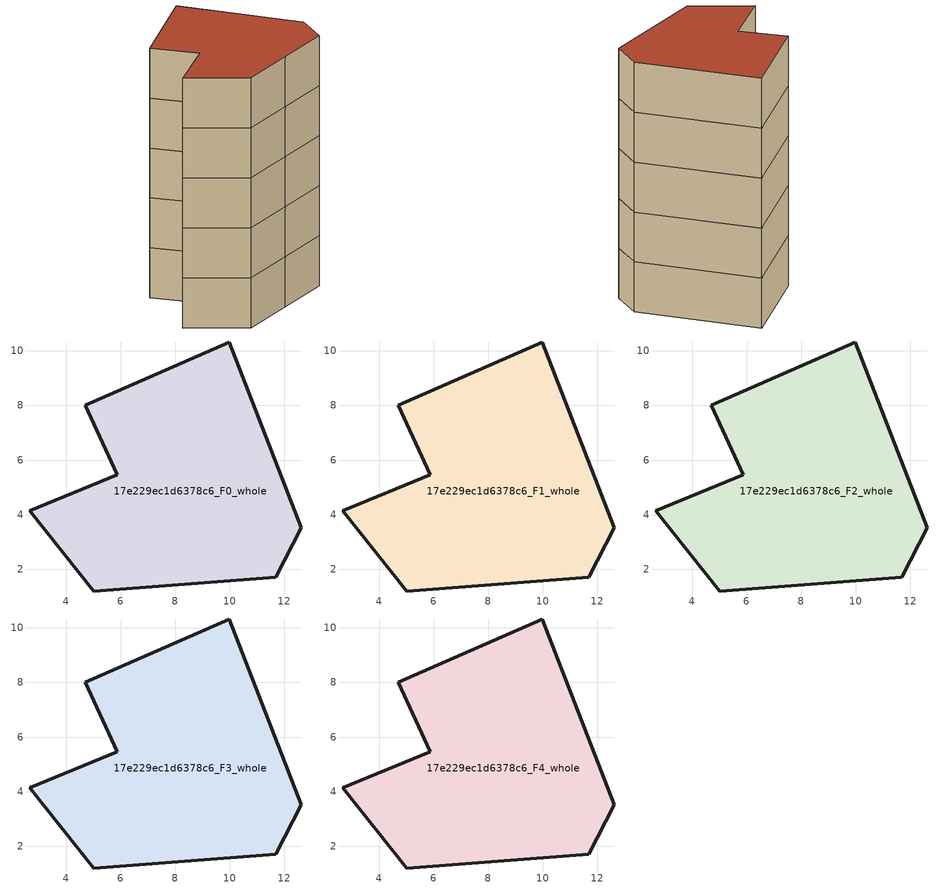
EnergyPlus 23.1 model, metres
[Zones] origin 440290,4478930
17e229ec1d6378c6_F0_whole
 floor ground (EU_floor_Construction): 9.98,10.33 12.62,3.51 11.68,1.71 8.35,1.45 5.02,1.2 2.67,4.15 5.87,5.45 4.7,8.02 z0
 wall outside (EU_wall_Construction): 5.02,1.2 8.35,1.45 11.68,1.71 12.62,3.51 9.98,10.33 4.7,8.02 5.87,5.45 2.67,4.15 5.02,1.2 z0:3
17e229ec1d6378c6_F1_whole
 floor to 17e229ec1d6378c6_F0_whole (EU_floor_Construction): 9.98,10.33 12.62,3.51 11.68,1.71 8.35,1.45 5.02,1.2 2.67,4.15 5.87,5.45 4.7,8.02 z3
 wall outside (EU_wall_Construction): 5.02,1.2 8.35,1.45 11.68,1.71 12.62,3.51 9.98,10.33 4.7,8.02 5.87,5.45 2.67,4.15 5.02,1.2 z3:6
17e229ec1d6378c6_F2_whole
 floor to 17e229ec1d6378c6_F1_whole (EU_floor_Construction): 9.98,10.33 12.62,3.51 11.68,1.71 8.35,1.45 5.02,1.2 2.67,4.15 5.87,5.45 4.7,8.02 z6
 wall outside (EU_wall_Construction): 5.02,1.2 8.35,1.45 11.68,1.71 12.62,3.51 9.98,10.33 4.7,8.02 5.87,5.45 2.67,4.15 5.02,1.2 z6:9
17e229ec1d6378c6_F3_whole
 floor to 17e229ec1d6378c6_F2_whole (EU_floor_Construction): 9.98,10.33 12.62,3.51 11.68,1.71 8.35,1.45 5.02,1.2 2.67,4.15 5.87,5.45 4.7,8.02 z9
 wall outside (EU_wall_Construction): 5.02,1.2 8.35,1.45 11.68,1.71 12.62,3.51 9.98,10.33 4.7,8.02 5.87,5.45 2.67,4.15 5.02,1.2 z9:12
17e229ec1d6378c6_F4_whole
 floor to 17e229ec1d6378c6_F3_whole (EU_floor_Construction): 9.98,10.33 12.62,3.51 11.68,1.71 8.35,1.45 5.02,1.2 2.67,4.15 5.87,5.45 4.7,8.02 z12
 wall outside (EU_wall_Construction): 5.02,1.2 8.35,1.45 11.68,1.71 12.62,3.51 9.98,10.33 4.7,8.02 5.87,5.45 2.67,4.15 5.02,1.2 z12:15
 roof outside (EU_roof_Construction): 11.68,1.71 12.62,3.51 9.98,10.33 4.7,8.02 5.87,5.45 2.67,4.15 5.02,1.2 8.35,1.45 z15
[Building]
EU S2 Campaign: North Axis=0; Terrain=City; Solar Distribution=FullExterior
[Site:Location]
Madrid: Latitude=40.5; Longitude=-3.5; Time Zone=1; Elevation=609
[SizingPeriod:WeatherFileDays]
AnnualSizingPeriod: Begin Month=1; Begin Day of Month=1; End Month=12; End Day of Month=31; Day of Week for Start Day=Monday; Use Weather File Daylight Saving Period=No; Use Weather File Rain and Snow Indicators=No
[MATERIAL]
EU_InternalMass_Material: Roughness=MediumRough; Thickness=0.1; Conductivity=1; Density=1800; Specific Heat=900; Thermal Absorptance=0.9; Solar Absorptance=0.7; Visible Absorptance=0.7
[MATERIAL:NOMASS] Roughness=MediumRough; Thermal Absorptance=0.9; Solar Absorptance=0.7; Visible Absorptance=0.7
Name | Thermal Resistance
EU_wall_NoMass | 0.609216
EU_roof_NoMass | 0.513268
EU_floor_NoMass | 0.568163
[CONSTRUCTION]
EU_wall_Construction: EU_wall_NoMass
EU_roof_Construction: EU_roof_NoMass
EU_floor_Construction: EU_floor_NoMass
EU_InternalMass_Construction: EU_InternalMass_Material
[ZONE] Type=1; Multiplier=1; Ceiling Height=autocalculate; Floor Area=autocalculate; Part of Total Floor Area=Yes
Name | Volume
17e229ec1d6378c6_F0_whole | 167.301
17e229ec1d6378c6_F1_whole; 17e229ec1d6378c6_F2_whole; 17e229ec1d6378c6_F3_whole; 17e229ec1d6378c6_F4_whole | 167.3
[INTERNALMASS] Construction=EU_InternalMass_Construction; Surface Area=55.7669
Name | Zone or ZoneList
17e229ec1d6378c6_F0_whole_EU_InternalMass | 17e229ec1d6378c6_F0_whole
17e229ec1d6378c6_F1_whole_EU_InternalMass | 17e229ec1d6378c6_F1_whole
17e229ec1d6378c6_F2_whole_EU_InternalMass | 17e229ec1d6378c6_F2_whole
17e229ec1d6378c6_F3_whole_EU_InternalMass | 17e229ec1d6378c6_F3_whole
17e229ec1d6378c6_F4_whole_EU_InternalMass | 17e229ec1d6378c6_F4_whole
[OTHEREQUIPMENT] Fuel Type=Electricity; Design Level Calculation Method=Watts/Area; Power per Zone Floor Area=1; Fraction Latent=0; Fraction Radiant=0; Fraction Lost=0; Carbon Dioxide Generation Rate=0; EndUse Subcategory=EU_Step8_InternalGains
Name | Zone or ZoneList or Space or SpaceList | Schedule
EU_Step8_InternalGain_17e229ec1d6378c6_F0_whole_f000 | 17e229ec1d6378c6_F0_whole | EU_Step8_GainSchedule_17e229ec1d6378c6_F0_whole_f000
EU_Step8_InternalGain_17e229ec1d6378c6_F1_whole_f000 | 17e229ec1d6378c6_F1_whole | EU_Step8_GainSchedule_17e229ec1d6378c6_F1_whole_f000
EU_Step8_InternalGain_17e229ec1d6378c6_F2_whole_f000 | 17e229ec1d6378c6_F2_whole | EU_Step8_GainSchedule_17e229ec1d6378c6_F2_whole_f000
EU_Step8_InternalGain_17e229ec1d6378c6_F3_whole_f000 | 17e229ec1d6378c6_F3_whole | EU_Step8_GainSchedule_17e229ec1d6378c6_F3_whole_f000
EU_Step8_InternalGain_17e229ec1d6378c6_F4_whole_f000 | 17e229ec1d6378c6_F4_whole | EU_Step8_GainSchedule_17e229ec1d6378c6_F4_whole_f000
[ZONEVENTILATION:DESIGNFLOWRATE] Schedule=EU_AlwaysOn; Design Flow Rate Calculation Method=AirChanges/Hour; Air Changes per Hour=0.752966; Ventilation Type=Natural; Fan Pressure Rise=0; Fan Total Efficiency=1; Constant Term Coefficient=1; Temperature Term Coefficient=0; Velocity Term Coefficient=0; Velocity Squared Term Coefficient=0; Minimum Indoor Temperature=-100; Maximum Indoor Temperature=100; Delta Temperature=-100; Minimum Outdoor Temperature=-100; Maximum Outdoor Temperature=100; Maximum Wind Speed=40
Name | Zone or ZoneList or Space or SpaceList
EU_ConstantAir_17e229ec1d6378c6_F0_whole | 17e229ec1d6378c6_F0_whole
EU_ConstantAir_17e229ec1d6378c6_F1_whole | 17e229ec1d6378c6_F1_whole
EU_ConstantAir_17e229ec1d6378c6_F2_whole | 17e229ec1d6378c6_F2_whole
EU_ConstantAir_17e229ec1d6378c6_F3_whole | 17e229ec1d6378c6_F3_whole
EU_ConstantAir_17e229ec1d6378c6_F4_whole | 17e229ec1d6378c6_F4_whole
[HVACTEMPLATE:THERMOSTAT] Constant Heating Setpoint=20; Constant Cooling Setpoint=50
EU_HeatOnly_17e229ec1d6378c6_F0_whole; EU_HeatOnly_17e229ec1d6378c6_F1_whole; EU_HeatOnly_17e229ec1d6378c6_F2_whole; EU_HeatOnly_17e229ec1d6378c6_F3_whole; EU_HeatOnly_17e229ec1d6378c6_F4_whole
[HVACTEMPLATE:ZONE:IDEALLOADSAIRSYSTEM] System Availability Schedule=EU_AlwaysOn; Maximum Heating Supply Air Temperature=50; Minimum Cooling Supply Air Temperature=13; Maximum Heating Supply Air Humidity Ratio=0.0156; Minimum Cooling Supply Air Humidity Ratio=0.0077; Heating Limit=NoLimit; Cooling Limit=NoLimit; Heating Availability Schedule=EU_AlwaysOn; Cooling Availability Schedule=EU_CoolingOff; Dehumidification Control Type=ConstantSensibleHeatRatio; Cooling Sensible Heat Ratio=0.7; Dehumidification Setpoint=60; Humidification Control Type=None; Humidification Setpoint=30; Outdoor Air Method=None; Outdoor Air Flow Rate per Person=0.00944; Outdoor Air Flow Rate per Zone Floor Area=0; Outdoor Air Flow Rate per Zone=0; Demand Controlled Ventilation Type=None; Outdoor Air Economizer Type=NoEconomizer; Heat Recovery Type=None; Sensible Heat Recovery Effectiveness=0.7; Latent Heat Recovery Effectiveness=0.65
Name | Template Thermostat
17e229ec1d6378c6_F0_whole | EU_HeatOnly_17e229ec1d6378c6_F0_whole
17e229ec1d6378c6_F1_whole | EU_HeatOnly_17e229ec1d6378c6_F1_whole
17e229ec1d6378c6_F2_whole | EU_HeatOnly_17e229ec1d6378c6_F2_whole
17e229ec1d6378c6_F3_whole | EU_HeatOnly_17e229ec1d6378c6_F3_whole
17e229ec1d6378c6_F4_whole | EU_HeatOnly_17e229ec1d6378c6_F4_whole
[SIZING:ZONE] Zone Cooling Design Supply Air Temperature Input Method=SupplyAirTemperature; Zone Cooling Design Supply Air Temperature=13; Zone Heating Design Supply Air Temperature Input Method=SupplyAirTemperature; Zone Heating Design Supply Air Temperature=50; Zone Cooling Design Supply Air Humidity Ratio=0.008; Zone Heating Design Supply Air Humidity Ratio=0.008; Cooling Design Air Flow Method=DesignDay; Cooling Design Air Flow Rate=0; Cooling Minimum Air Flow per Zone Floor Area=0.000762; Cooling Minimum Air Flow=0; Cooling Minimum Air Flow Fraction=0.2; Heating Design Air Flow Method=DesignDay; Heating Design Air Flow Rate=0; Heating Maximum Air Flow per Zone Floor Area=0.002032; Heating Maximum Air Flow=0.141576; Heating Maximum Air Flow Fraction=0.3; Account for Dedicated Outdoor Air System=No; Dedicated Outdoor Air System Control Strategy=NeutralSupplyAir; Dedicated Outdoor Air Low Setpoint Temperature for Design=autosize; Dedicated Outdoor Air High Setpoint Temperature for Design=autosize; Zone Load Sizing Method=Sensible Load Only No Latent Load; Zone Latent Cooling Design Supply Air Humidity Ratio Input Method=HumidityRatioDifference; Zone Cooling Design Supply Air Humidity Ratio Difference=0.005; Zone Latent Heating Design Supply Air Humidity Ratio Input Method=HumidityRatioDifference; Zone Humidification Design Supply Air Humidity Ratio Difference=0.005
17e229ec1d6378c6_F0_whole; 17e229ec1d6378c6_F1_whole; 17e229ec1d6378c6_F2_whole; 17e229ec1d6378c6_F3_whole; 17e229ec1d6378c6_F4_whole
[SCHEDULE:CONSTANT]
Name | Hourly Value
EU_AlwaysOn | 1
EU_CoolingOff | 0
[SCHEDULE:FILE] Column Number=1; Rows to Skip at Top=0; Number of Hours of Data=8760; Column Separator=Comma; Interpolate to Timestep=No; Minutes per Item=60; Adjust Schedule for Daylight Savings=Yes
Name | File
EU_Step8_GainSchedule_17e229ec1d6378c6_F0_whole_f000 | C:\Users\o_iseri\Desktop\OpenUBEM\openubem\outputs\eu_evidence\EU-11\ES-MAD-BERRUGUETE\idfs\17e229ec1d6378c6\17e229ec1d6378c6_F0_whole_f000_gain.csv
EU_Step8_GainSchedule_17e229ec1d6378c6_F1_whole_f000 | C:\Users\o_iseri\Desktop\OpenUBEM\openubem\outputs\eu_evidence\EU-11\ES-MAD-BERRUGUETE\idfs\17e229ec1d6378c6\17e229ec1d6378c6_F1_whole_f000_gain.csv
EU_Step8_GainSchedule_17e229ec1d6378c6_F2_whole_f000 | C:\Users\o_iseri\Desktop\OpenUBEM\openubem\outputs\eu_evidence\EU-11\ES-MAD-BERRUGUETE\idfs\17e229ec1d6378c6\17e229ec1d6378c6_F2_whole_f000_gain.csv
EU_Step8_GainSchedule_17e229ec1d6378c6_F3_whole_f000 | C:\Users\o_iseri\Desktop\OpenUBEM\openubem\outputs\eu_evidence\EU-11\ES-MAD-BERRUGUETE\idfs\17e229ec1d6378c6\17e229ec1d6378c6_F3_whole_f000_gain.csv
EU_Step8_GainSchedule_17e229ec1d6378c6_F4_whole_f000 | C:\Users\o_iseri\Desktop\OpenUBEM\openubem\outputs\eu_evidence\EU-11\ES-MAD-BERRUGUETE\idfs\17e229ec1d6378c6\17e229ec1d6378c6_F4_whole_f000_gain.csv
